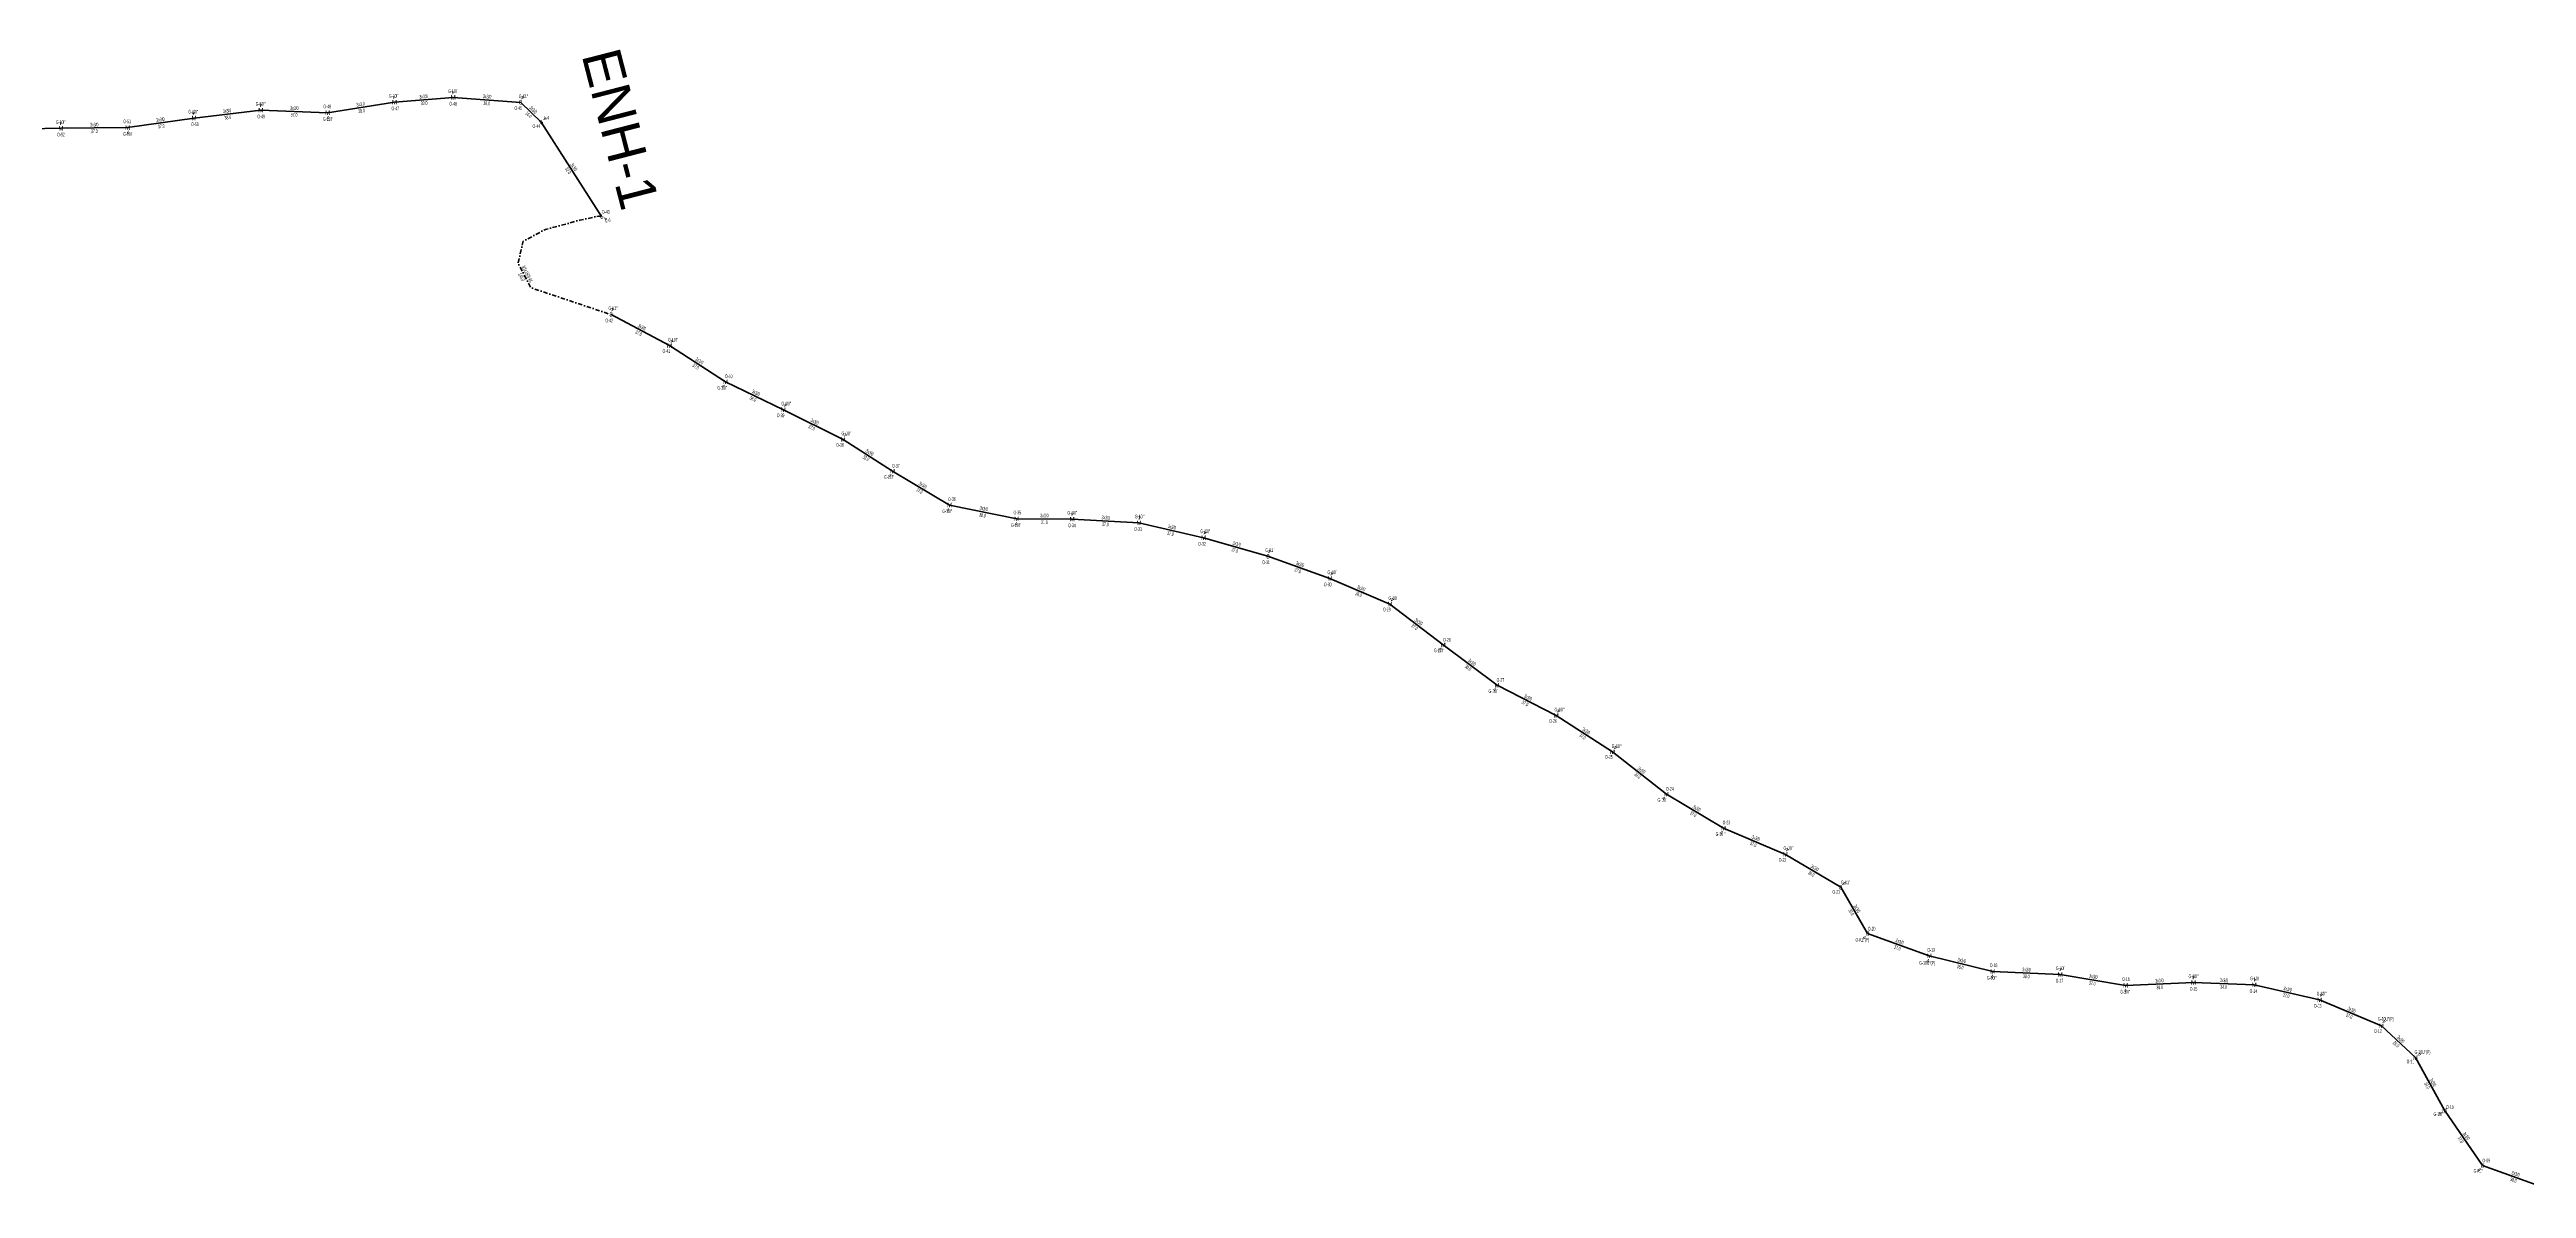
# Model space of a CAD drawing. Header units: millimetres. Extents: x 457514 to 465753, y 4009688 to 4014636.
# Drawn here: x 462007 to 463390, y 4010034 to 4010669 of the extents above; entities that cross this region are included whole.
import ezdxf
from ezdxf.enums import TextEntityAlignment as Align

# ---------------------------------------------------------------- set-up
doc = ezdxf.new("R2010")
doc.units = ezdxf.units.MM
doc.linetypes.add('DASHDOT', pattern=[5, 2.5, -1.25, 0, -1.25])
for name, color, linetype, lineweight in [('DIREK_ENH_YENI', 6, 'Continuous', 25), ('DIREK_OG_YENI', 10, 'Continuous', 25), ('HAT_ENH_HAVAI_YENI', 6, 'Continuous', 70), ('HAT_OG_HAVAI_YENI', 1, 'Continuous', 70), ('HAT_OG_YERALTI_YENI', 1, 'DASHDOT', 70), ('KULLANICI', 1, 'Continuous', 25)]:
    doc.layers.add(name, color=color, linetype=linetype, lineweight=lineweight)
doc.styles.add('Direk', font='B_CAD')
doc.styles.get("Standard").update_dxf_attribs({"font": 'Arial'})

msp = doc.modelspace()

# ---------------------------------------------------------------- linework, layer by layer
at = {"layer": 'HAT_ENH_HAVAI_YENI'}
msp.add_line((462315.413591, 4010575.940215), (462281.815, 4010628.518), dxfattribs=at)
at = {"layer": 'HAT_OG_HAVAI_YENI'}
for p, q in [((462162.642846, 4010633.766937), (462200.008108, 4010639.628894)), ((462200.008108, 4010639.628894), (462232.686894, 4010642.31376)), ((462270.422, 4010639.511), (462232.686894, 4010642.31376)), ((462281.815, 4010628.518), (462270.422, 4010639.511)), ((461976.168091, 4010624.332778), (462013.839, 4010625.063)), ((462013.839, 4010625.063), (462051.059668, 4010625.466859)), ((462051.059668, 4010625.466859), (462088.149574, 4010630.799451)), ((462088.149574, 4010630.799451), (462125.394885, 4010635.173886)), ((462125.394885, 4010635.173886), (462162.642846, 4010633.766937)), ((462320.846, 4010521.241), (462353.453642, 4010503.890195)), ((462353.453642, 4010503.890195), (462384.737, 4010483.726)), ((462384.737, 4010483.726), (462416.951335, 4010468.145337)), ((462416.951335, 4010468.145337), (462450.27596, 4010451.576028)), ((462450.27596, 4010451.576028), (462477.893569, 4010433.922782)), ((462477.893569, 4010433.922782), (462509.731798, 4010414.98519)), ((462509.731798, 4010414.98519), (462547.140139, 4010407.332109)), ((462547.140139, 4010407.332109), (462578.09516, 4010407.155568)), ((462578.09516, 4010407.155568), (462615.36793, 4010405.043255)), ((462615.36793, 4010405.043255), (462651.438154, 4010396.77864)), ((462651.438154, 4010396.77864), (462687.359, 4010386.382)), ((462687.359, 4010386.382), (462721.943, 4010373.984)), ((462721.943, 4010373.984), (462755.431063, 4010359.783035)), ((462755.431063, 4010359.783035), (462785.104746, 4010337.030566)), ((462785.104746, 4010337.030566), (462815.192742, 4010314.460785)), ((462815.192742, 4010314.460785), (462848.119322, 4010297.595645)), ((462848.119322, 4010297.595645), (462879.616844, 4010277.347435)), ((462879.616844, 4010277.347435), (462909.631142, 4010253.759359)), ((462909.631142, 4010253.759359), (462941.58285, 4010234.82968)), ((462941.58285, 4010234.82968), (462976.053293, 4010220.189885)), ((462976.053293, 4010220.189885), (463006.905, 4010201.796)), ((463006.905, 4010201.796), (463021.947, 4010176.048)), ((463021.947, 4010176.048), (463056.353, 4010163.547)), ((463056.353, 4010163.547), (463091.744, 4010154.844)), ((463091.744, 4010154.844), (463129.344873, 4010153.221718)), ((463129.344873, 4010153.221718), (463165.875335, 4010147.121529)), ((463165.875335, 4010147.121529), (463203.789966, 4010148.670597)), ((463203.789966, 4010148.670597), (463237.669332, 4010147.432022)), ((463237.669332, 4010147.432022), (463274.124672, 4010138.991224)), ((463274.124672, 4010138.991224), (463308.602067, 4010124.570049)), ((463308.602067, 4010124.570049), (463327.577, 4010106.832)), ((463327.577, 4010106.832), (463343.893, 4010077.448)), ((463343.893, 4010077.448), (463365.004, 4010046.67)), ((463365.004, 4010046.67), (463400.78, 4010033.87))]:
    msp.add_line(p, q, dxfattribs=at)
at = {"layer": 'HAT_OG_YERALTI_YENI', "flags": 128}
msp.add_lwpolyline([(462315.413591, 4010575.940215), (462313.56487, 4010576.067925), (462303.358921, 4010573.819156), (462284.153906, 4010568.630604), (462271.835128, 4010562.191017), (462268.894431, 4010549.866035), (462276.072828, 4010536.166604), (462315.248138, 4010523.024593), (462320.48085, 4010521.294771), (462320.846, 4010521.241)], dxfattribs=at)

# ---------------------------------------------------------------- texts
at = {"layer": 'DIREK_ENH_YENI', "width": 0.53}
for s, p in [('O-44', (462279.106624, 4010626.301088)), ('L-4', (462284.811156, 4010630.97047)), ('O-43', (462317.847232, 4010578.455646)), ('L-6', (462319.093362, 4010573.75654))]:
    msp.add_text(s, height=2.05, dxfattribs=at).set_placement(p, align=Align.MIDDLE_CENTER)
at = {"layer": 'DIREK_ENH_YENI', "style": 'Direk'}
for rotation, p in [(32.086792, (462281.815, 4010628.518)), (30.28797, (462315.413591, 4010575.940215))]:
    msp.add_text('8', height=2.5, rotation=rotation, dxfattribs=at).set_placement(p, align=Align.MIDDLE_CENTER)
at = {"layer": 'DIREK_ENH_YENI', "color": 32, "style": 'Direk'}
for rotation, p in [(129.30166, (462283.981701, 4010630.291529)), (419.313965, (462317.821526, 4010574.511282))]:
    msp.add_text('4', height=2, rotation=rotation, dxfattribs=at).set_placement(p, align=Align.MIDDLE_CENTER)
at = {"layer": 'DIREK_OG_YENI', "width": 0.53}
for s, p in [("G-10I''", (462125.255403, 4010638.69612)), ('O-48', (462162.436711, 4010637.260861)), ("G-10I''", (462199.584432, 4010643.178564)), ('O-47', (462200.422912, 4010636.153562)), ("G-10I''", (462232.67317, 4010645.816208)), ('O-46', (462232.700608, 4010638.813787)), ('O-45', (462268.99217, 4010636.316382)), ("G-K1''", (462271.949822, 4010642.924559)), ("G-10I''", (462013.785952, 4010628.572147)), ('O-51', (462050.791052, 4010628.956536)), ("G-10I''", (462087.685766, 4010634.351092)), ('O-50', (462088.60279, 4010627.328918)), ('O-49', (462125.533377, 4010631.676627)), ("G-10I''", (462162.851172, 4010630.235873)), ('O-52', (462013.891904, 4010621.5634)), ("G-10I''", (462051.332005, 4010621.928845)), ('O-42', (462319.752979, 4010517.916048)), ("G-K1''", (462321.996285, 4010524.740147)), ('O-41', (462351.681937, 4010500.871742)), ("G-10I''", (462355.387211, 4010507.184416)), ('O-40', (462386.450251, 4010486.778011)), ("G-10I''", (462382.87239, 4010480.404356)), ("G-10I''", (462418.614909, 4010471.537516)), ('O-39', (462415.410232, 4010465.002886)), ('O-38', (462448.551845, 4010448.530141)), ("G-10I''", (462452.15336, 4010454.892713)), ("G-10I''", (462475.882121, 4010430.661597)), ('O-37', (462479.730934, 4010436.901723)), ('O-36', (462510.994824, 4010418.249353)), ("G-10I''", (462508.386511, 4010411.508432)), ("G-10I''", (462546.770889, 4010403.785861)), ('O-35', (462547.502614, 4010410.813289)), ("G-10I''", (462578.204805, 4010410.673538)), ('O-34', (462577.986128, 4010403.657266)), ('O-33', (462614.876325, 4010401.577952)), ("G-10I''", (462615.871997, 4010408.596404)), ('O-32', (462650.560425, 4010393.390485)), ("G-10I''", (462652.35561, 4010400.320147)), ("G-K1''", (462688.49228, 4010389.883976)), ('O-31', (462686.281382, 4010383.052024)), ("G-10I''", (462723.301018, 4010377.457986)), ('O-30', (462720.668716, 4010370.724215)), ("G-10I''", (462757.353317, 4010363.081871)), ('O-29', (462753.668929, 4010356.758984)), ("G-10I''", (462782.759108, 4010333.93772)), ('O-28', (462787.219721, 4010339.819272)), ("G-10I''", (462813.160754, 4010311.208686)), ('O-27', (462817.047362, 4010317.429014)), ('O-26', (462846.373113, 4010294.56237)), ("G-10I''", (462850.022768, 4010300.902053)), ("G-10I''", (462881.859269, 4010280.497091)), ('O-25', (462877.586906, 4010274.496233)), ("G-10I''", (462907.451885, 4010250.577117)), ('O-24', (462911.608731, 4010256.647117)), ('O-23', (462943.16244, 4010237.952963)), ("G-10I''", (462939.874597, 4010231.451994)), ("G-10I''", (462977.766586, 4010223.565894)), ('O-22', (462974.46937, 4010217.068797)), ('O-21', (463004.419136, 4010199.332166)), ("G-K1''", (463009.68706, 4010204.553404)), ("G-K2''(P)", (463019.04538, 4010172.569968)), ('O-20', (463024.189132, 4010178.735535)), ('O-19', (463057.369975, 4010166.895994)), ("G-10U''(P)", (463055.16812, 4010159.645077)), ('O-18', (463092.239753, 4010158.308712)), ("G-10I''", (463129.716073, 4010156.768104)), ("G-10I''", (463091.235573, 4010151.290716)), ('O-17', (463128.980519, 4010149.740735)), ("G-10I''", (463165.654927, 4010143.589061)), ('O-16', (463166.093294, 4010150.614736)), ("G-10I''", (463203.782452, 4010152.171944)), ('O-15', (463203.797477, 4010145.170605)), ('O-14', (463237.20855, 4010143.962486)), ("G-10I''", (463238.141063, 4010150.983997)), ("G-10I''", (463275.257995, 4010142.506879)), ('O-13', (463273.050814, 4010135.660034)), ("G-10U''(P)", (463311.088648, 4010128.416003)), ('O-12', (463306.701753, 4010121.630864)), ('O-11', (463324.818429, 4010104.677868)), ("G-10U''(P)", (463331.570987, 4010109.950852)), ("G-10I''", (463340.459757, 4010075.323913)), ('O-10', (463346.869414, 4010079.289456)), ("G-K1''", (463362.64875, 4010043.613831)), ('O-09', (463367.140466, 4010049.442276))]:
    msp.add_text(s, height=2.05, dxfattribs=at).set_placement(p, align=Align.MIDDLE_CENTER)
at = {"layer": 'DIREK_OG_YENI', "color": 32, "style": 'Direk'}
for rotation, p in [(182.267741, (462125.284091, 4010637.971693)), (186.806432, (462199.676265, 4010642.409161)), (180.224505, (462232.675922, 4010645.113738)), (155.887924, (462271.565864, 4010642.066695)), (180.866077, (462013.796677, 4010627.86268)), (364.401638, (462051.274561, 4010622.675118)), (187.440139, (462087.787002, 4010633.575877)), (363.376429, (462162.807754, 4010630.971797)), (161.802606, (462321.720417, 4010523.900962)), (149.588858, (462354.871006, 4010506.304958)), (330.69226, (462383.366399, 4010481.284391)), (153.875996, (462418.184218, 4010470.659298)), (150.488098, (462451.655252, 4010454.012737)), (328.334359, (462476.423678, 4010431.539629)), (338.846691, (462508.721377, 4010412.373859)), (354.055543, (462546.850159, 4010404.547165)), (178.214827, (462578.182386, 4010409.954209)), (171.92562, (462615.761214, 4010407.815497)), (165.476345, (462652.140337, 4010399.489163)), (162.067823, (462688.221095, 4010389.045981)), (158.648947, (462722.962428, 4010376.591828)), (149.77036, (462756.840771, 4010362.202275)), (322.823047, (462783.412765, 4010334.799602)), (328.001883, (462813.709046, 4010312.086201)), (150.071651, (462849.516288, 4010300.022265)), (144.550706, (462881.240794, 4010279.628396)), (325.595955, (462908.049071, 4010251.449153)), (333.172157, (462940.319179, 4010232.331053)), (153.09263, (462977.320431, 4010222.686755)), (134.744987, (463008.893692, 4010203.767067)), (320.162754, (463020.153295, 4010173.897972)), (343.108264, (463055.53942, 4010160.867805)), (174.024611, (463129.636357, 4010156.006505)), (351.857021, (463091.347397, 4010152.07223)), (356.42966, (463165.700968, 4010144.326964)), (180.122954, (463203.783957, 4010151.47059)), (172.43493, (463238.037958, 4010150.20765)), (162.132514, (463274.983758, 4010141.656176)), (147.115531, (463310.122318, 4010126.921397)), (127.985811, (463329.783857, 4010108.555306)), (301.744357, (463341.511869, 4010075.974836)), (322.380206, (463363.294827, 4010044.452179))]:
    msp.add_text('4', height=2, rotation=rotation, dxfattribs=at).set_placement(p, align=Align.MIDDLE_CENTER)
at = {"layer": 'DIREK_OG_YENI', "style": 'Direk'}
for s, p in [('M', (462200.008108, 4010639.628894)), ('M', (462232.686894, 4010642.31376)), ('8', (462270.422, 4010639.511)), ('M', (462013.839, 4010625.063)), ('M', (462051.059668, 4010625.466859)), ('M', (462088.149574, 4010630.799451)), ('M', (462125.394885, 4010635.173886)), ('M', (462162.642846, 4010633.766937)), ('8', (462320.846, 4010521.241)), ('M', (462353.453642, 4010503.890195)), ('M', (462384.737, 4010483.726)), ('M', (462416.951335, 4010468.145337)), ('M', (462450.27596, 4010451.576028)), ('M', (462477.893569, 4010433.922782)), ('M', (462509.731798, 4010414.98519)), ('M', (462547.140139, 4010407.332109)), ('M', (462578.09516, 4010407.155568)), ('M', (462615.36793, 4010405.043255)), ('M', (462651.438154, 4010396.77864)), ('8', (462687.359, 4010386.382)), ('M', (462721.943, 4010373.984)), ('M', (462755.431063, 4010359.783035)), ('M', (462785.104746, 4010337.030566)), ('M', (462815.192742, 4010314.460785)), ('M', (462848.119322, 4010297.595645)), ('M', (462879.616844, 4010277.347435)), ('M', (462909.631142, 4010253.759359)), ('M', (462941.58285, 4010234.82968)), ('M', (462976.053293, 4010220.189885)), ('8', (463006.905, 4010201.796)), ('8', (463021.947, 4010176.048)), ('M', (463056.353, 4010163.547)), ('M', (463091.744, 4010154.844)), ('M', (463129.344873, 4010153.221718)), ('M', (463165.875335, 4010147.121529)), ('M', (463203.789966, 4010148.670597)), ('M', (463237.669332, 4010147.432022)), ('M', (463274.124672, 4010138.991224)), ('M', (463308.602067, 4010124.570049)), ('M', (463327.577, 4010106.832)), ('M', (463343.893, 4010077.448)), ('8', (463365.004, 4010046.67))]:
    msp.add_text(s, height=2.5, dxfattribs=at).set_placement(p, align=Align.MIDDLE_CENTER)
at = {"layer": 'HAT_ENH_HAVAI_YENI', "lineweight": 30, "width": 0.53}
msp.add_text('62.0', height=2.05, rotation=302.596719, dxfattribs=at).set_placement((462297.766427, 4010601.994461), align=Align.TOP_CENTER)
msp.add_text('3x3/0', height=2.05, rotation=302.596719, dxfattribs=at).set_placement((462299.198648, 4010602.910289), align=Align.CENTER)
at = {"layer": 'HAT_OG_HAVAI_YENI', "lineweight": 30, "width": 0.53}
for rotation, p in [(357.836823, (462144.050949, 4010635.319806)), (8.916034, (462181.193738, 4010637.537645)), (4.696831, (462216.2779, 4010641.818473)), (355.75155, (462251.617367, 4010641.75984)), (316.024975, (462276.708618, 4010634.626015)), (0.622138, (462032.440065, 4010626.114723)), (8.181619, (462069.483657, 4010628.974504)), (6.69866, (462106.673079, 4010633.830866)), (331.982862, (462337.548956, 4010513.315808)), (327.195489, (462369.556028, 4010494.522396)), (334.189129, (462401.214458, 4010476.700722)), (333.563013, (462433.992079, 4010460.621793)), (327.413183, (462464.542555, 4010443.465595)), (329.255534, (462494.247212, 4010425.184523)), (348.437848, (462528.606335, 4010411.991401)), (359.673237, (462562.622497, 4010408.093824)), (356.756418, (462596.779639, 4010406.94805)), (347.094822, (462633.592879, 4010401.739477)), (343.85844, (462669.635095, 4010392.396945)), (340.276317, (462704.937846, 4010380.983057)), (337.020998, (462739.018642, 4010367.66586)), (322.520603, (462770.785109, 4010349.081337)), (323.125491, (462800.658799, 4010326.425634)), (332.878274, (462832.043532, 4010306.784749)), (327.265027, (462864.327724, 4010288.186544)), (321.836386, (462895.149216, 4010266.221709)), (329.355524, (462926.040249, 4010245.025814)), (336.98879, (462959.150346, 4010228.292146)), (329.197032, (462991.914627, 4010211.723117)), (300.292017, (463015.159999, 4010189.35076)), (340.032154, (463039.439894, 4010170.596341)), (346.184169, (463074.25133, 4010160.020735)), (357.530058, (463110.581138, 4010154.881889)), (350.519704, (463147.750106, 4010151.010015)), (2.339616, (463184.797951, 4010148.745354)), (357.906291, (463220.760703, 4010148.900742)), (346.963569, (463256.088737, 4010144.039716)), (337.301459, (463291.691369, 4010132.564802)), (316.930265, (463318.670091, 4010116.322079)), (299.041984, (463336.47829, 4010092.552902)), (304.446438, (463355.149519, 4010062.540055)), (340.313021, (463383.178313, 4010041.070292))]:
    msp.add_text('3x3/0', height=2.05, rotation=rotation, dxfattribs=at).set_placement(p, align=Align.CENTER)
for s, rotation, p in [('33.0', 4.696831, (462216.417102, 4010640.124181)), ('38.0', 355.75155, (462251.491428, 4010640.064511)), ('37.0', 0.622138, (462032.458523, 4010624.414823)), ('37.0', 8.181619, (462069.725586, 4010627.291806)), ('38.0', 6.69866, (462106.87138, 4010632.142471)), ('37.0', 357.836823, (462143.986781, 4010633.621017)), ('38.0', 8.916034, (462181.457216, 4010635.858187)), ('16.0', 316.024975, (462275.528232, 4010633.402623)), ('37.0', 331.982862, (462336.750405, 4010511.815036)), ('37.0', 327.195489, (462368.635011, 4010493.093505)), ('36.0', 334.189129, (462400.474274, 4010475.17032)), ('37.0', 333.563013, (462433.235216, 4010459.099572)), ('33.0', 327.413183, (462463.626974, 4010442.033215)), ('37.0', 329.255534, (462493.378155, 4010423.723448)), ('38.0', 348.437848, (462528.265602, 4010410.325898)), ('31.0', 359.673237, (462562.612802, 4010406.393852)), ('37.0', 356.756418, (462596.683451, 4010405.250773)), ('37.0', 347.094822, (462633.213204, 4010400.082417)), ('37.0', 343.85844, (462669.162476, 4010390.763963)), ('37.0', 340.276317, (462704.364122, 4010379.382794)), ('36.0', 337.020998, (462738.354972, 4010366.100758)), ('37.0', 322.520603, (462769.7507, 4010347.732264)), ('38.0', 323.125491, (462799.638689, 4010325.065716)), ('37.0', 332.878274, (462831.268532, 4010305.271681)), ('37.0', 327.265027, (462863.408442, 4010286.756536)), ('38.0', 321.836386, (462894.09877, 4010264.885085)), ('37.0', 329.355524, (462925.173743, 4010243.563225)), ('37.0', 336.98879, (462958.485797, 4010226.727418)), ('36.0', 329.197032, (462991.044079, 4010210.26293)), ('30.0', 300.292017, (463013.692107, 4010188.493267)), ('37.0', 340.032154, (463038.859356, 4010168.998537)), ('36.0', 346.184169, (463073.845367, 4010158.369919)), ('38.0', 357.530058, (463110.507876, 4010153.183468)), ('37.0', 350.519704, (463147.470102, 4010149.333233)), ('38.0', 2.339616, (463184.86735, 4010147.046771)), ('34.0', 357.906291, (463220.698595, 4010147.201877)), ('37.0', 346.963569, (463255.705267, 4010142.38353)), ('37.0', 337.301459, (463291.035369, 4010130.996471)), ('26.0', 316.930265, (463317.509181, 4010115.08019)), ('34.0', 299.041984, (463334.992041, 4010091.727637)), ('37.0', 304.446438, (463353.747605, 4010061.578475)), ('38.0', 340.313021, (463382.605614, 4010039.469662))]:
    msp.add_text(s, height=2.05, rotation=rotation, dxfattribs=at).set_placement(p, align=Align.TOP_CENTER)
at = {"layer": 'HAT_OG_YERALTI_YENI', "lineweight": 30, "width": 0.53}
msp.add_text('146.0', height=2.05, rotation=297.654196, dxfattribs=at).set_placement((462271.730729, 4010542.621806), align=Align.TOP_CENTER)
msp.add_text('3(1x150)-AL', height=2.05, rotation=297.654196, dxfattribs=at).set_placement((462273.23653, 4010543.410834), align=Align.CENTER)
at = {"layer": 'KULLANICI'}
msp.add_text('ENH-1', height=21.6353, rotation=284.4703, dxfattribs=at).set_placement((462326.0673, 4010624.7867), align=Align.MIDDLE_CENTER)

doc.saveas('drawing.dxf')
